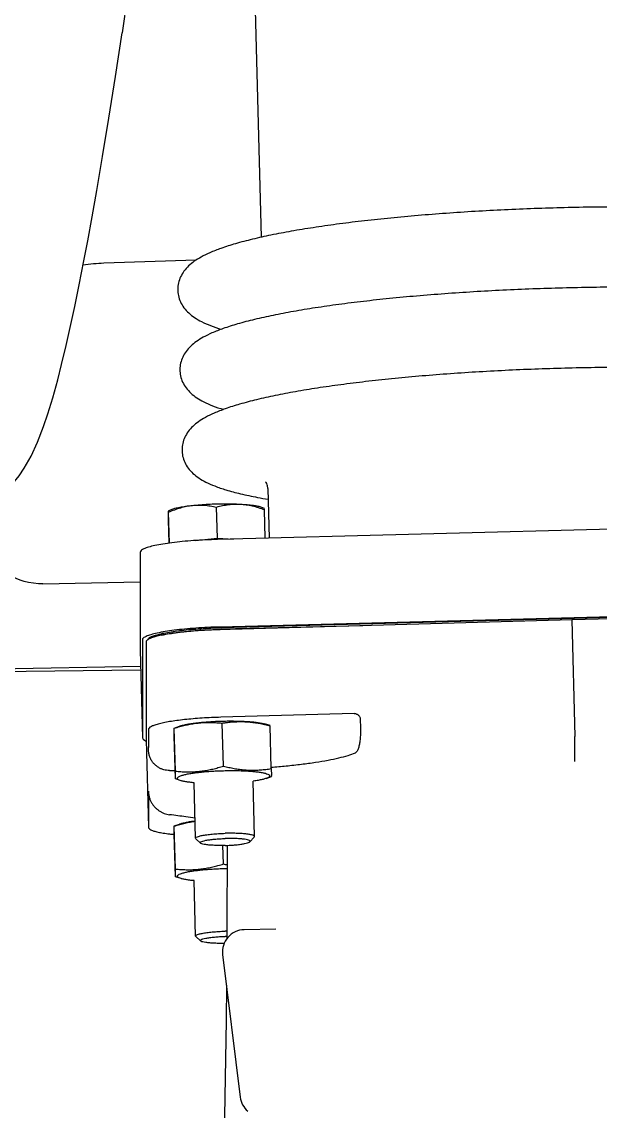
# Model space of a CAD drawing. Header units: millimetres. Extents: x 156850 to 204135, y 56350 to 74150.
# Drawn here: x 158953.5 to 159031.9, y 61300.9 to 61448.8 of the extents above; entities that cross this region are included whole.
import ezdxf

# ---------------------------------------------------------------- set-up
doc = ezdxf.new("R2010")
doc.units = ezdxf.units.MM
doc.header["$LTSCALE"] = 150
doc.layers.add('-----33 Equipment', color=5, linetype='Continuous')

# ---------------------------------------------------------------- blocks, each defined once
blk = doc.blocks.new('X-2F-PLAN$0$A$C73FA2420')
at = {"color": 0, "linetype": 'Continuous'}
for p, q in [((1606.508388833958, 468.6744671445922), (1606.009205491748, 509.1184216943802)), ((1606.980688540847, 468.6869562912034), (1606.220197486342, 509.2097898519132)), ((1618.216868042946, 481.9487159568234), (1618.464644596679, 468.7459202277241)), ((1645.924647098058, 479.911921497318), (1645.919948645402, 479.9131483085221)), ((1662.162306824001, 461.1214944035746), (1661.726534680231, 473.6414373281295)), ((1699.443751619896, 470.2583810164942), (1693.024126406293, 471.1903032829287)), ((1585.170897660311, 467.6099917214015), (1585.16575279797, 467.6099050196935)), ((1597.044924111222, 467.9240474522812), (1585.165779368021, 467.6099240725744)), ((1589.927644615178, 467.6099917214015), (1585.170897660311, 467.6099917214015)), ((1590.045939877629, 467.6099917214015), (1590.055537388427, 467.6097406715853)), ((1598.456280525657, 467.6099917214015), (1595.97657022276, 467.6099917214015)), ((1597.050042403629, 467.9241151011083), (1597.044897541287, 467.9240283994004)), ((1610.335425268975, 467.9241151011083), (1597.050042403629, 467.9241151011083)), ((1597.33405992412, 468.4317968480173), (1597.328644353314, 468.4316895728116)), ((1609.207830460509, 468.7458491965081), (1597.328685717192, 468.4317258168012)), ((1610.619442789583, 468.4317968480173), (1597.33405992412, 468.4317968480173)), ((1609.213204667321, 468.7459202277241), (1609.207789096516, 468.7458129525185)), ((1622.4985875329, 468.7459202277241), (1609.213204667321, 468.7459202277241)), ((1623.7391345707, 464.7911641089013), (1626.900392669719, 464.8747580964118)), ((1623.743119972758, 464.7636476234184), (1627.944963824702, 464.8747580964118)), ((1628.101917482214, 464.8993271671934), (1628.21920378448, 464.7004153251764)), ((1578.210674754111, 463.1901512441109), (1578.440861864132, 463.9488772941986)), ((1578.460206104908, 463.9451502846787), (1584.286958078621, 464.0992286347901)), ((1579.504777259892, 463.9451502846787), (1585.331529233488, 464.0992286347901)), ((1585.349750048365, 464.1134996993933), (1585.613231883151, 463.385899028508)), ((1591.496057619457, 463.1901512441109), (1591.726244729594, 463.9488772941986)), ((1591.745588970254, 463.9451502846787), (1597.572340943967, 464.0992286347901)), ((1592.790160125238, 463.9451502846787), (1598.616912098951, 464.0992286347901)), ((1598.635132913827, 464.1134996993933), (1598.89861474873, 463.385899028508)), ((2069.682117677759, 463.0110563731869), (1665.249725932488, 452.3165432160022)), ((1570.40120793588, 461.2174032162875), (1577.926482201437, 461.4163960425067)), ((1583.686590801226, 461.2174032162875), (1591.2118650669, 461.4163960425067)), ((1569.733963999548, 460.5410551837995), (1570.324100087862, 461.1756777766277)), ((1570.324100087862, 461.1756777766277), (1570.40120793588, 461.2174032162875)), ((1583.01934686501, 460.5410551837995), (1583.609482953325, 461.1756777766277)), ((1583.609482953325, 461.1756777766277), (1583.686590801226, 461.2174032162875)), ((1624.089492995292, 461.2734572606278), (1624.409298983519, 458.265224484494)), ((1567.89503914048, 457.5438706452842), (1548.538761648233, 455.1672186126816)), ((1580.195557111525, 457.4473776723025), (1582.700724275317, 457.513622472994)), ((1582.713943920215, 456.9613954144879), (1582.53693719313, 456.9458921519108)), ((1593.480939977104, 457.4473776723025), (1599.3076919507, 457.6014560224139)), ((1600.614542363794, 439.733461241005), (1600.102497481392, 457.7878827308887)), ((1613.339797689929, 410.2141899000271), (1611.98164222471, 458.1020061105955)), ((1612.536377663957, 438.5423390177893), (1612.039606181439, 457.6997148224036)), ((1614.719999126159, 362.7380278783967), (1612.257390501793, 457.7054737511207)), ((1614.827461090172, 362.5086910331156), (1612.352943408187, 457.9353949357755)), ((1626.706605833489, 362.8228144128225), (1624.232088151388, 458.2495183154824)), ((1624.409298983519, 458.265224484494), (1624.288982158061, 456.0554715442122)), ((1624.409298983519, 458.265224484494), (1628.635743676452, 458.3769854840939)), ((1571.338795274729, 450.333715307177), (1571.260154595715, 454.6212469707243)), ((1583.19600684382, 453.860338001803), (1583.818857743172, 453.2577907461091)), ((1583.818857743172, 453.2577907461091), (1583.898063003551, 453.2201987354783)), ((1583.898063003551, 453.2201987354783), (1591.422915670439, 453.4191804131842)), ((1591.800874869223, 451.6629346662085), (1592.064356704126, 450.9353339953232)), ((1593.12714867387, 450.9496050599846), (1598.953900647582, 451.103683410096)), ((1598.973244888126, 451.0999564005178), (1599.20343199838, 451.8586824506056)), ((1624.399938970339, 451.776559760212), (1628.281952373334, 451.879212871776)), ((1631.143690904835, 451.4146682727733), (1624.413937816629, 451.2367116244277)), ((1628.440578068257, 451.8805134914001), (1628.552516689291, 452.0955839197268)), ((1599.845868612523, 438.8920593468938), (1598.654279089998, 438.8605498286197)), ((1613.339797689929, 410.2141899000271), (1597.477914056159, 409.7947498979047)), ((1614.465208000736, 362.3263736892841), (1613.339797689929, 410.2141899000271))]:
    blk.add_line(p, q, dxfattribs=at)
for points in [[(1627.436627175659, 495.2323018744937), (1627.488216555794, 494.1701913353754), (1627.700773186516, 492.8015607332927), (1628.074796118308, 491.4569241377176), (1628.593851311016, 490.1894646484288), (1629.241030809353, 489.0039672554121), (1630.000378757133, 487.9063787704217), (1630.858678715536, 486.9034338493948), (1631.82097173389, 485.9819831973291), (1632.873726425925, 485.1430662642815), (1633.916444175527, 484.4388935706811)], [(1618.216874638456, 481.9487147736945), (1618.224409822724, 482.5136413453729), (1618.283088055789, 483.2027849308215), (1618.391183328931, 483.8582549829152), (1618.54097042908, 484.468546100019), (1618.723365915823, 485.0256863698014), (1618.928677255288, 485.5252614220954), (1619.147456157487, 485.9663975943113), (1619.371248884709, 486.3513074173243)], [(1633.916730385856, 484.438714562275), (1635.537519987905, 483.5226218804019), (1637.436750917812, 482.6435163429123), (1639.559057537583, 481.8287990136887)], [(1639.559197392548, 481.8287496840931), (1641.296710471273, 481.2450173108955), (1643.458273343393, 480.5880534871831), (1645.919953755918, 479.9131220172276)], [(1645.924647098058, 479.911921497318), (1648.002504443633, 479.3829081461299), (1650.551077629323, 478.7699493917753), (1653.413194917375, 478.1265186942182)], [(1653.413454176974, 478.1264624078176), (1655.857058653492, 477.6036256080843), (1658.797554484219, 476.9976426631911), (1662.057311016484, 476.3587904688902)], [(1662.057488895836, 476.3587565707276), (1664.787602499826, 475.8430426756968), (1668.035281643737, 475.245736170793), (1671.600432150415, 474.6165298636188)], [(1671.60060372937, 474.6165003087954), (1676.237891749828, 473.8286964760046), (1681.426348243607, 472.975684602221), (1687.068048257846, 472.0856240941212), (1693.022120634327, 471.1904965052963)], [(1563.742285396904, 457.0339766003308), (1558.956481127534, 457.0798420053907), (1545.957240017247, 457.2969933791901), (1532.418048030231, 457.5753474627272), (1518.202402066789, 457.8500008942792), (1503.150177197182, 458.019054121396), (1487.646377405152, 457.9434043638175), (1473.487373944372, 457.5500823493931), (1472.341526141507, 457.49067856482)], [(1582.536867838353, 456.9458916835138), (1571.482264580438, 456.9597994587966), (1570.032950094435, 456.9736891610082)]]:
    blk.add_lwpolyline(points, dxfattribs=at)
for centre, radius, start, end in [((1637.741059176624, 472.8065931252786), 24, 1.993445922701616, 8.81042165131509), ((1568.260654330137, 454.5662330694031), 3, 1.050745368956458, 97.00000000262843), ((1548.904362371657, 452.1895792605937), 3, 97.00000000262843, 139.3223391114102)]:
    blk.add_arc(centre, radius, start, end, dxfattribs=at)
for points, start_tangent, end_tangent in [([(1585.16575253685, 467.6099136432167), (1584.9939239542, 467.5268428426934), (1584.824206397054, 467.2787790817092), (1584.664568516309, 466.8699271057849), (1584.517665969441, 466.3070883767214), (1584.385942555615, 465.5996260044049), (1584.271589561016, 464.7593089870061), (1584.203650568845, 464.1074664185289)], (-0.9995416614580483, -0.03027320608840134), (-0.09262479104292778, -0.9957010837013722)), ([(1589.375005722395, 467.5289584575221), (1588.954331185087, 467.4002192261978), (1588.570830518845, 467.2224903923925), (1588.225215228973, 467.004370355804), (1587.913946561283, 466.7492555628996), (1587.639661167981, 466.4629870853969), (1587.40444318403, 466.1512714981218), (1587.207921561669, 465.8159139124909), (1587.052726151422, 465.4623869102215), (1586.94159713469, 465.0995192053961), (1586.875119550969, 464.7365782611887)], (-0.9745964461504356, -0.2239682279951746), (-0.1227652271064447, -0.9924357404956762)), ([(1589.927644615178, 467.604692074121), (1589.842142575304, 467.6003384935902), (1589.742317506461, 467.5915161687299), (1589.631697962875, 467.5774543813313), (1589.508561493363, 467.5568576675723), (1589.375005722395, 467.5289584575221)], (-0.9994868301141444, -0.03203242777190288), (-0.9745964461362698, -0.2239682280543792)), ([(1590.049990447122, 467.6098448964185), (1589.985724300379, 467.6066223090165), (1589.97944108001, 467.6065174430842)], (-0.01878626177938022, -0.9998235226132772), (-0.03521929671061768, 0.9993796081142191)), ([(1592.872517955839, 464.7365782611887), (1592.900791409891, 465.1405916766962), (1592.984892571927, 465.5384201438865), (1593.123773146071, 465.9201627912116), (1593.313934385311, 466.2762351176934), (1593.555350516806, 466.6049559646053), (1593.849764270242, 466.9028001443949), (1594.197730216314, 467.1620837677037), (1594.603432470234, 467.3749273407739), (1595.073998248787, 467.5289584575221)], (0.001482082808174807, 0.9999989017146852), (0.9736072046587201, 0.2282301711766623)), ([(1595.073998248787, 467.5289584575221), (1595.243258540519, 467.5628945244825), (1595.405513599515, 467.5854520184221), (1595.55905546085, 467.5987225185963), (1595.700328327832, 467.604692074121)], (0.9736072046581844, 0.2282301711805761), (0.9997410384607591, 0.02275644999372795)), ([(1595.700328327832, 467.604692074121), (1595.785689215059, 467.6065915348008), (1595.856199124944, 467.6080706145149), (1595.97657022276, 467.6099917214015)], (0.9997410384576642, 0.02275645013527416), (1.000000000000929, 0)), ([(1596.924809749122, 467.9920732534956), (1596.895809551002, 467.9180663721054)], (-0.3786752525817627, -0.9255296068101619), (-0.3539984709294423, -0.9352460011049166)), ([(1597.328643547837, 468.4317168691778), (1597.108810518519, 468.3025687226909), (1596.924809749122, 467.9920732534956)], (-0.9995649899792844, -0.02949289420542663), (-0.3786752523583178, -0.9255296069013974)), ([(1600.102497481392, 457.7878827308887), (1600.054301798111, 459.0766237095231), (1599.983704355429, 460.3408826579107), (1599.891886477126, 461.5595037782914), (1599.780384523561, 462.7120962545741), (1599.651064223028, 463.7793741077185), (1599.506089452654, 464.7434789023246), (1599.347886031377, 465.5882785661961), (1599.179101128713, 466.2996373238857), (1599.002558971173, 466.8656522257952), (1598.821213584743, 467.2768523169798), (1598.638099366799, 467.5263571114046), (1598.456280525657, 467.6099917214015)], (-0.02834979084329911, 0.9995980639032109), (-1.000000000001021, 0)), ([(1610.637195052812, 467.6992380404263), (1610.517244110117, 467.8404804911115), (1610.335425268975, 467.9241151011083)], (-0.5478748544143082, 0.83656030500045), (-1.000000000001017, 0)), ([(1612.352943408187, 457.9353949357755), (1612.292373352917, 459.5773939538049), (1612.197312245262, 461.1789615065209), (1612.070100805257, 462.700661685376), (1611.91387140064, 464.1050251820125), (1611.732470917865, 465.357471905998), (1611.530366038904, 466.4271624626126), (1611.312533256598, 467.2877575200982), (1611.084336336819, 467.9180663721054), (1610.851394245517, 468.3025687226909), (1610.619442789583, 468.4317968480173)], (-0.02592236807018551, 0.9996639589549927), (-1.000000000000234, 0)), ([(1610.62720279803, 467.7008498311043), (1610.807140010991, 467.6002962990315), (1611.009033778217, 467.2971155443811), (1611.208008858492, 466.7986766229151), (1611.400014692801, 466.1151263135835), (1611.581142596318, 465.2603797296179), (1611.747705326998, 464.2518370462931), (1611.896312148077, 463.1100292846095), (1612.023937853286, 461.8582003575866), (1612.127984351246, 460.5218338923878), (1612.206333555398, 459.128134456405), (1612.257390501793, 457.7054737511207)], (0.9934942461878103, -0.1138823199299008), (0.02592236806884975, -0.9996639589550198)), ([(1610.70035832806, 467.5909756966867), (1610.637195052812, 467.6992380404263)], (-0.4706684174124038, 0.8823101726985593), (-0.5478748544313259, 0.8365603049890727)), ([(1611.98164222471, 458.1020061105955), (1611.933446541429, 459.39074708923), (1611.862849098747, 460.6550060376176), (1611.771031220327, 461.8736271579983), (1611.659529266763, 463.026219634281), (1611.530208966229, 464.0934974874253), (1611.385234195972, 465.057602281915), (1611.227030774695, 465.902401945903), (1611.058245872031, 466.6137607035926), (1610.881703714491, 467.1797756055021), (1610.70035832806, 467.5909756966867)], (-0.02834979084488588, 0.9995980639032109), (-0.4706684174442307, 0.8823101726831573)), ([(1624.232088151388, 458.2495183154824), (1624.171518096118, 459.8915173335117), (1624.07645698858, 461.4930848862277), (1623.949245548574, 463.0147850650828), (1623.793016143842, 464.4191485616029), (1623.611615661182, 465.6715952857048), (1623.409510782221, 466.7412858423195), (1623.191677999916, 467.6018808998051), (1622.963481080136, 468.2321897518123), (1622.730538988719, 468.6166921023978), (1622.4985875329, 468.7459202277241)], (-0.02592236807018551, 0.9996639589549927), (-1.000000000000468, 0)), ([(1611.238837995217, 465.865179631277), (1611.363358275965, 465.2546208009007), (1611.529921006644, 464.2460781176924), (1611.678527827724, 463.1042703558924), (1611.806153533049, 461.8524414289277), (1611.910200031009, 460.5160749637289), (1611.988549235044, 459.1223755278043), (1612.027997610625, 458.1036572220037)], (0.2176678803427266, -0.9760228961797668), (0.03153746535285141, -0.9995025704214203)), ([(1586.412333524553, 461.2888337877812), (1586.586444313871, 462.5210531771882), (1586.875119550969, 464.7365782611887)], (0.1440335620516068, 0.989572803285754), (0.1227652271062236, 0.9924357404959077)), ([(1592.872517955839, 464.7365782611887), (1592.872617064626, 463.9750414050068)], (-0.00148208282632279, -0.9999989017147068), (0.001754685195168022, -0.999998460538795)), ([(1626.900392669719, 464.8747580964118), (1627.28171209991, 464.8812943825033), (1627.59328199958, 464.8860665322863), (1627.831806678907, 464.8889712058008), (1627.997387888026, 464.8899552961229)], (0.9998419237157582, 0.0177799769053062), (1.000000000001752, 0)), ([(1628.089325723355, 464.8885172518203), (1627.944963824702, 464.8747580964118)], (-0.0769432845438109, -0.9970354712666664), (-0.9986740542325956, -0.05147944640733887)), ([(1627.944963824702, 464.8747580964118), (1628.280851373216, 464.0468871102203), (1628.548017508117, 463.236134503386), (1628.742959156283, 462.4385881095077), (1628.865063391277, 461.6410689898767)], (0.4029244179984098, -0.9152332562687824), (0.105714545611343, -0.9943965179172982)), ([(1627.997387888026, 464.8899552961229), (1628.088538783835, 464.8889712058008), (1628.089325723355, 464.8885172518203)], (1.000000000003461, 0), (-0.0769432825468443, -0.9970354713771151)), ([(1628.221491551842, 464.7017900933861), (1628.316949361702, 464.4980916591012), (1628.472274418338, 464.0194188341266), (1628.618289901526, 463.369765286101), (1628.750559204491, 462.5688704095082), (1628.865063391277, 461.6410689898767)], (0.5210760822014667, -0.8535102322508408), (0.1057145456351262, -0.9943965179148504)), ([(1577.925000684918, 461.4165280975285), (1577.935132765328, 461.526892282709), (1578.006543718278, 462.1572314596851), (1578.092043028329, 462.6914480747073), (1578.189890175825, 463.1186670180177), (1578.211081742425, 463.1898785838275)], (0.08878301364199209, 0.9960509909080356), (0.2965881870896381, 0.9550054697619996)), ([(1578.211081742425, 463.1898785838275), (1578.2980932754, 463.4301913439995), (1578.414449623553, 463.6196793155978), (1578.536590541014, 463.6832735041971), (1578.662029590574, 463.6196793155978), (1578.788213195046, 463.4301913439995), (1578.912572620204, 463.1186670180177), (1579.032576266676, 462.6914480747073), (1579.145781206316, 462.1572314596851), (1579.249882912962, 461.526892282709), (1579.260736232391, 461.4518013669876)], (0.2965881871000691, 0.9550054697601543), (0.141268826101779, -0.9899712716906255)), ([(1578.460206104908, 463.9451502846787), (1578.451914879726, 463.943139324314)], (-0.9933107380424339, -0.115471978016553), (0.1648609142893224, -0.9863168248377547)), ([(1578.451914879726, 463.943139324314), (1578.567200024845, 463.9356958257267), (1578.682708348962, 463.9356958257267), (1578.835686633829, 463.936692545074), (1579.02422979672, 463.9386350390268), (1579.247964357142, 463.9414763678797), (1579.504777259892, 463.9451502846787)], (0.1648608949919131, -0.986316828053502), (0.9998887396617596, 0.01491671200557867)), ([(1579.504777259892, 463.9451502846787), (1579.443794115796, 463.2082199620781), (1579.413243642892, 462.4820285622263), (1579.415890466655, 461.7642026224057), (1579.454436589382, 461.0460702657001), (1579.530822791159, 460.3275487733772), (1579.644754410838, 459.6114098554244), (1579.794319087872, 458.897468903393), (1579.978668619297, 458.1769601614214), (1580.195557111525, 457.4473776723025)], (-0.1007113306551709, -0.9949156888288281), (0.3014379931126543, -0.9534857819118251)), ([(1584.203650568845, 464.1074664185289), (1584.202714462997, 464.0973860527156)], (-0.09262479119236915, -0.9957010836877213), (-0.0923082559333545, -0.9957304785320952)), ([(1584.286958078621, 464.0992286347901), (1584.543770981138, 464.1029025514727), (1584.767505541793, 464.1057438803837), (1584.956048704451, 464.1076863743947), (1585.109026989317, 464.1086830936838), (1585.224535313551, 464.1086830936838), (1585.339819832006, 464.1012431866257)], (0.9998887396609663, 0.01491671199131013), (0.1789506840059933, -0.9838580449913894)), ([(1585.339819832006, 464.1012431866257), (1585.331529233488, 464.0992286347901)], (0.1789506720689357, -0.9838580471521791), (-0.9933107382190676, -0.1154719763845683)), ([(1585.331529233488, 464.0992286347901), (1585.548417725833, 463.3696461457293)], (0.3014379931556682, -0.9534857818984903), (0.26731021625671, -0.9636105272800414)), ([(1585.548417725833, 463.3696461457293), (1585.732767257257, 462.6491374036996), (1585.882331934292, 461.9351964517264), (1585.988242594292, 461.2784208277008)], (0.2673102162205205, -0.9636105272900329), (0.1360373905856863, -0.9907037036182016)), ([(1585.612793289707, 463.385582793795), (1585.644087974681, 463.2966702664853), (1585.764091621153, 462.8694513231749), (1585.87729656091, 462.3352347082109), (1585.981398267555, 461.7048955311766), (1586.03934977192, 461.2798781659803)], (0.3457095677932591, -0.9383415661342428), (0.1258475584151306, -0.9920495915227727)), ([(1591.21038355038, 461.4165280975285), (1591.22051563079, 461.526892282709), (1591.291926583741, 462.1572314596851), (1591.377425893676, 462.6914480747073), (1591.475273041287, 463.1186670180177), (1591.496464607771, 463.1898785838275)], (0.08878301364199209, 0.9960509909080356), (0.2965881870936542, 0.9550054697618907)), ([(1591.496464607771, 463.1898785838275), (1591.583476140746, 463.4301913439995), (1591.699832489016, 463.6196793155978), (1591.82197340636, 463.6832735041971), (1591.94741245592, 463.6196793155978), (1592.073596060509, 463.4301913439995), (1592.19795548555, 463.1186670180177), (1592.317959132022, 462.6914480747073), (1592.431164071779, 462.1572314596851), (1592.535265778424, 461.526892282709), (1592.546119097737, 461.4518013669876)], (0.2965881871000691, 0.9550054697601543), (0.1412688261058153, -0.9899712716898992)), ([(1591.745588970254, 463.9451502846787), (1591.737297745072, 463.943139324314)], (-0.9933107380424339, -0.115471978016553), (0.1648609142893224, -0.9863168248377547)), ([(1591.737297745072, 463.943139324314), (1591.852582890308, 463.9356958257267), (1591.968091214425, 463.9356958257267), (1592.121069499291, 463.936692545074), (1592.309612662066, 463.9386350390268), (1592.533347222721, 463.9414763678797), (1592.790160125238, 463.9451502846787)], (0.1648608949914538, -0.9863168280536104), (0.9998887396624506, 0.01491671200582047)), ([(1592.790160125238, 463.9451502846787), (1592.729176981258, 463.2082199620781), (1592.698626508238, 462.4820285622263), (1592.701273332117, 461.7642026224057), (1592.739819454728, 461.0460702657001), (1592.816205656622, 460.3275487733772), (1592.9301372763, 459.6114098554244), (1593.079701953218, 458.897468903393), (1593.264051484643, 458.1769601614214), (1593.480939977104, 457.4473776723025)], (-0.100711330655556, -0.9949156888288312), (0.3014379931132645, -0.9534857819118339)), ([(1597.572340943967, 464.0992286347901), (1597.8291538466, 464.1029025514727), (1598.052888407139, 464.1057438803837), (1598.24143157003, 464.1076863743947), (1598.39440985478, 464.1086830936838), (1598.509918179014, 464.1086830936838), (1598.625202697353, 464.1012431866257)], (0.9998887396619482, 0.01491671199118922), (0.1789506840029083, -0.9838580449917632)), ([(1598.625202697353, 464.1012431866257), (1598.616912098951, 464.0992286347901)], (0.1789506720431379, -0.983858047165277), (-0.9933107381975986, -0.1154719763765707)), ([(1598.616912098951, 464.0992286347901), (1598.833800591296, 463.3696461457293)], (0.3014379931556682, -0.9534857818984903), (0.26731021625671, -0.9636105272800414)), ([(1598.833800591296, 463.3696461457293), (1599.01815012272, 462.6491374036996), (1599.167714799638, 461.9351964517264), (1599.281646419317, 461.2190575337154), (1599.35803262121, 460.5005360413925), (1599.396578743821, 459.7824036846869), (1599.3992255677, 459.0645777449245), (1599.36867509468, 458.3383863450144), (1599.334865151322, 457.8897895060945)], (0.2673102162342781, -0.9636105272861349), (-0.08677325672185328, -0.9962280872962408)), ([(1598.898176155053, 463.385582793795), (1598.929470840143, 463.2966702664853), (1599.049474486616, 462.8694513231749), (1599.162679426256, 462.3352347082109), (1599.266781133018, 461.7048955311766), (1599.35966039612, 460.9912656801171), (1599.439426461817, 460.2088726006914), (1599.504455523216, 459.3736435599276), (1599.553423775709, 458.5025814123801), (1599.585334367119, 457.613418471592)], (0.3457095677962351, -0.9383415661330216), (0.02592236806668141, -0.9996639589550413)), ([(1647.477350760018, 411.150560908718), (1647.348662727745, 415.2143462722888), (1647.174166770419, 419.2519031559932), (1646.954916835879, 423.2374039181741), (1646.692199076526, 427.1453965193941), (1646.387498738826, 430.951138516597), (1646.042444766499, 434.6309426167281), (1645.658754773089, 438.1622679419233), (1645.238168004202, 441.5237818309106), (1644.782152731321, 444.6967350189807), (1644.291673049564, 447.6647412870079), (1643.76664459554, 450.4145052811946), (1643.204879231169, 452.9368706888054), (1642.596958459821, 455.2384555928293), (1641.970284606679, 457.1970129184774), (1641.374973405269, 458.7083452157094), (1640.798722244566, 459.8816747068777), (1640.212597771315, 460.8197153431247), (1639.581553342869, 461.5884925720748), (1638.876393165323, 462.2114360801061), (1638.10893288895, 462.6683452522848), (1637.277722330415, 462.9551069603767), (1636.423832262517, 463.0558463790221), (1635.55954981572, 462.9681068646023), (1634.707921390189, 462.6841951049864), (1633.920505513786, 462.2160271853209), (1633.205517265131, 461.5695298843784), (1632.584298930131, 460.775619999913), (1632.027388671646, 459.8159442836186), (1631.499845145852, 458.6258635490085), (1630.974925525021, 457.1009990752209), (1630.443992516492, 455.1292702070787), (1629.951470594155, 452.8154365741066), (1629.694417402963, 451.3784456602298)], (-0.02592236807285165, 0.9996639589549736), (-0.1658965130383555, -0.986143167578478)), ([(1658.366566774668, 411.4385073400917), (1658.237878742511, 415.5022927037207), (1658.063382784952, 419.5398495874251), (1657.844132850529, 423.525350349606), (1657.581415091292, 427.433342950826), (1657.276714753592, 431.2390849480289), (1656.931660781032, 434.9188890481018), (1656.547970787738, 438.4502143732971), (1656.127384018851, 441.8117282622843), (1655.671368745971, 444.9846814504126), (1655.18088906433, 447.9526877183816), (1654.655860610306, 450.7024517126265), (1654.094095245819, 453.2248171201791), (1653.48617447447, 455.5264020240866), (1652.859500621329, 457.4849593499093), (1652.264189419919, 458.9962916470831), (1651.687938259216, 460.1696211383096), (1651.101813785965, 461.1076617744984), (1650.470769357518, 461.8764390035067), (1649.765609179973, 462.4993825114798), (1648.998148903716, 462.9562916837167), (1648.166938345064, 463.2430533918086), (1647.313048277167, 463.3437928103958), (1646.44876583037, 463.256053295976), (1645.597137404839, 462.9721415364183), (1644.809721528436, 462.5039736166946), (1644.094733279897, 461.8574763158103), (1643.473514944897, 461.0635664312867), (1642.916604686412, 460.1038907149923), (1642.389061160618, 458.9138099803822), (1641.876937246998, 457.4307656091987)], (-0.02592236807283975, 0.9996639589549547), (-0.293359705792936, -0.9560021354667588)), ([(1669.255782789318, 411.7264537715237), (1669.127094757045, 415.7902391350945), (1668.952598799719, 419.8277960186824), (1668.733348865295, 423.8132967809797), (1668.470631105942, 427.7212893821998), (1668.165930768126, 431.5270313794026), (1667.820876795799, 435.2068354794756), (1667.437186802505, 438.738160804729), (1667.016600033618, 442.0996746937162), (1666.56058476062, 445.2726278817863), (1666.070105078863, 448.2406341498136), (1665.54507662484, 450.9903981440002), (1664.983311260468, 453.512763551611), (1664.37539048912, 455.8143484555185), (1663.748716636095, 457.772905781283), (1663.153405434568, 459.2842380783986), (1662.577154273866, 460.4575675696833), (1661.991029800614, 461.3956082058721), (1661.359985372284, 462.1643854348804), (1660.654825194622, 462.7873289429117), (1659.887364918366, 463.244238114974), (1659.056154359714, 463.5309998231824), (1658.202264291816, 463.6317392418277), (1657.337981845019, 463.5439997274079), (1656.486353419605, 463.2600879677921), (1655.698937543202, 462.7919200481265), (1654.983949294547, 462.1454227471258), (1654.362730959547, 461.3515128626022), (1653.805820701062, 460.3918371464242), (1653.278277175268, 459.2017564116977), (1652.766153261648, 457.7187120406306)], (-0.02592236807285165, 0.9996639589549736), (-0.2933597057943819, -0.9560021354664219)), ([(1579.260736232391, 461.4518013669876), (1579.34276217618, 460.8132624315913), (1579.422528241994, 460.0308693522238), (1579.48755730316, 459.1956403114018), (1579.53652555577, 458.3245781639125), (1579.568436147296, 457.4354152231244)], (0.1412688260980556, -0.9899712716907451), (0.02592236808035956, -0.9996639589547579)), ([(1592.546119097737, 461.4518013669876), (1592.628145041643, 460.8132624315913), (1592.70791110734, 460.0308693522238), (1592.772940168623, 459.1956403114018), (1592.821908421116, 458.3245781639125), (1592.853819012642, 457.4354152231244)], (0.1412688260979794, -0.9899712716907166), (0.02592236808035956, -0.9996639589547579)), ([(1628.865063391277, 461.6410689898767), (1628.912737313192, 460.8415816897759), (1628.887987976428, 460.038225948927), (1628.794219128205, 459.2179290425265), (1628.635743676452, 458.3769854840939)], (0.1057145456294811, -0.9943965179154582), (-0.2165773816343082, -0.9762654545585215)), ([(1628.865063391277, 461.6410689898767), (1628.958323310246, 460.614551803912), (1629.027505305945, 459.5205090568052), (1629.07050731848, 458.392182683805), (1629.086022753385, 457.2638563106884), (1629.073580181925, 456.1698135635816), (1629.033557665534, 455.1432963776169)], (0.1057145456254032, -0.9943965179158851), (-0.05436756000731744, -0.9985209904747708)), ([(1569.415474534151, 457.3341498345835), (1569.410838176031, 457.9531911835074), (1569.427085835952, 458.6662962039118), (1569.466457620147, 459.3059973809286), (1569.526979262941, 459.8402174263028), (1569.605615956592, 460.2421683163848), (1569.698424528702, 460.4916945552104), (1569.735612748307, 460.5392078089062)], (-0.02044920636296914, 0.9997908931168187), (0.6904725468593241, 0.7233585985038173)), ([(1569.735612748307, 460.5392078089062), (1569.800751170027, 460.5762838550145), (1569.907464795397, 460.4916945552104), (1570.013214338222, 460.2421683163848), (1570.112697074772, 459.8402174263028), (1570.200924525154, 459.3059973809286), (1570.273472596658, 458.6662962039118), (1570.326703426079, 457.9531911835074), (1570.357947797398, 457.2024403832038)], (0.6904725468381069, 0.7233585985242967), (0.02592236807012886, -0.9996639589549963)), ([(1570.401210232638, 461.2173588966252), (1570.40325525275, 461.2174302758067), (1570.529730660724, 461.1171762907761), (1570.655063452199, 460.8214414893882), (1570.772968917619, 460.3450552492868), (1570.877534784842, 459.7119055658113), (1570.963517684489, 458.9537412078935), (1571.026606074884, 458.1085797022097), (1571.0636364409, 457.2188009758829)], (0.9986598258112389, 0.05175473393002044), (0.02592236806989169, -0.9996639589550863)), ([(1582.703912231256, 457.2024403832038), (1582.696221041493, 457.9531911835074), (1582.712468701415, 458.6662962039118), (1582.751840485726, 459.3059973809286), (1582.812362128519, 459.8402174263028), (1582.890998821938, 460.2421683163848), (1582.983807394048, 460.4916945552104), (1583.02099561377, 460.5392078089062)], (-0.02592236806588406, 0.9996639589551145), (0.6904725468634921, 0.7233585984999663)), ([(1583.02099561377, 460.5392078089062), (1583.086134035373, 460.5762838550145), (1583.192847660859, 460.4916945552104), (1583.298597203684, 460.2421683163848), (1583.398079940118, 459.8402174263028), (1583.486307390616, 459.3059973809286), (1583.558855462121, 458.6662962039118), (1583.612086291541, 457.9531911835074), (1583.643330662744, 457.2024403832038)], (0.6904725468509664, 0.7233585985110162), (0.02592236807029585, -0.9996639589550816)), ([(1583.686593098217, 461.2173588966252), (1583.688638118329, 461.2174302758067), (1583.815113526187, 461.1171762907761), (1583.940446317662, 460.8214414893882), (1584.058351783198, 460.3450552492868), (1584.162917650305, 459.7119055658113), (1584.248900549836, 458.9537412078935), (1584.311988940346, 458.1085797022097), (1584.349019306246, 457.2188009758829)], (0.9986598258112389, 0.05175473393002044), (0.02592236807003259, -0.9996639589549668)), ([(1570.362841780996, 456.9705927257892), (1570.357947797398, 457.2024403832038)], (-0.01627487140522446, 0.9998675555097044), (-0.02592236828034892, 0.9996639589498367)), ([(1571.069107249146, 456.963834920316), (1571.0636364409, 457.2188009758829)], (-0.01697266301687788, 0.9998559539804124), (-0.02592236812762264, 0.9996639589538671)), ([(1579.568436147296, 457.4354152231244), (1579.578402022598, 456.9496497430955)], (0.0259223681002972, -0.9996639589544182), (0.01506945436449769, -0.9998864493256676)), ([(1580.195557111525, 457.4473776723025), (1580.071676656604, 456.9496785110096)], (-0.2526347930526675, -0.9675617093184147), (-0.2299095057391868, -0.9732120114190934)), ([(1582.703912231256, 457.2024403832038), (1582.735156602575, 456.4516895827837), (1582.788387431996, 455.7385845623794), (1582.860935503617, 455.0988833854208), (1582.949162953999, 454.5646633399883), (1583.048645690433, 454.1627124499064), (1583.154395233258, 453.9131862111972), (1583.197042141925, 453.8616802255856)], (0.02592236808517994, -0.999663958954577), (0.7175993511573129, -0.6964561516866826)), ([(1583.197042141925, 453.8616802255856), (1583.261108858627, 453.8285969113931), (1583.363435499952, 453.9131862111972), (1583.456244072062, 454.1627124499064), (1583.534880765714, 454.5646633399883), (1583.595402408508, 455.0988833854208), (1583.634774192702, 455.7385845623794), (1583.651021852624, 456.4516895827837), (1583.643330662744, 457.2024403832038)], (0.7175993511756129, -0.6964561516676342), (-0.0259223680799944, 0.9996639589547984)), ([(1583.898060706793, 453.2202430551988), (1584.017291705939, 453.3204256608733), (1584.127287050709, 453.6161604623776), (1584.220486094826, 454.092546702479), (1584.29221544927, 454.7256963860127), (1584.338878304698, 455.4838607438724), (1584.358134790557, 456.3290222494979), (1584.349019306246, 457.2188009758829)], (0.9986598257372408, 0.05175473364025418), (-0.02592236808467121, 0.9996639589546535)), ([(1592.853819012642, 457.4354152231244), (1592.868022335344, 456.5462522822781), (1592.864229250816, 455.6751901347889), (1592.842516975012, 454.8399610940251), (1592.803327507339, 454.0575680147158), (1592.757590712863, 453.4543023487786)], (0.02592236807931685, -0.9996639589547641), (-0.08878301362966151, -0.9960509909091068)), ([(1593.480939977104, 457.4473776723025), (1593.302079748595, 456.710447349702), (1593.155244717142, 455.9842559499084), (1593.042807304882, 455.2664300100878), (1592.966067891219, 454.548297653324), (1592.926945768879, 453.8297761610011), (1592.925591852167, 453.1136372429901), (1592.960072292946, 452.3996962910169), (1593.028137265821, 451.6791875491035), (1593.12714867387, 450.9496050599846)], (-0.2526347930062492, -0.9675617093305898), (0.1526838630473086, -0.9882750821330014)), ([(1599.349472058122, 457.3180812327191), (1599.406703358633, 456.871873533295), (1599.474768331624, 456.1513647913234), (1599.50924877252, 455.4374238394084), (1599.507894855691, 454.721284921281), (1599.468772733351, 454.0027634290745), (1599.392033319687, 453.2846310723107), (1599.279595907428, 452.5668051324901), (1599.139676481369, 451.8717048263061)], (0.1388692923945043, -0.9903107187291131), (-0.216319152468133, -0.9763227049882068)), ([(1599.585334367119, 457.613418471592), (1599.599537689937, 456.7242555308039), (1599.595744605293, 455.8531933833146), (1599.574032329489, 455.0179643424926), (1599.534842861933, 454.2355712631834), (1599.478973987047, 453.5219414121239), (1599.407563034096, 452.8916022349731), (1599.322063724161, 452.3573856200092), (1599.224216576549, 451.9301666766987), (1599.203025010065, 451.8589551108889)], (0.02592236807635687, -0.999663958954817), (-0.2965881870936533, -0.9550054697618878)), ([(1599.309170469176, 457.6161124411738), (1599.3076919507, 457.6014560224139)], (-0.1000265404701429, -0.9949847693375787), (-0.1007113306804086, -0.9949156888302978)), ([(1599.3076919507, 457.6014560224139), (1599.349472058122, 457.3180812327191)], (0.1526838630195221, -0.9882750821374715), (0.1388692923481689, -0.9903107187356787)), ([(1599.334865151322, 457.8897895060945), (1599.309170469176, 457.6161124411738)], (-0.0867732568493394, -0.9962280872851477), (-0.1000265375072098, -0.9949847696293054)), ([(1612.027997610625, 458.1036572220037), (1612.039606181439, 457.6997148224036)], (0.03153746528561314, -0.9995025704234555), (0.02592236805393745, -0.9996639589554768)), ([(1628.635743676452, 458.3769854840939), (1628.837493294966, 457.5491144977859), (1628.973557021818, 456.7383618911263), (1629.039819483063, 455.9408154971898), (1629.033557665534, 455.1432963776169)], (0.2679038191079038, -0.9634456620420442), (-0.05436756001220989, -0.998520990474619)), ([(1629.033557665534, 455.1432963776169), (1628.952865534928, 454.3438090775162), (1628.799437011359, 453.5404533364926), (1628.574565755087, 452.7201564302086), (1628.281952373334, 451.879212871776)], (-0.05436756001349517, -0.9985209904745818), (-0.3562055329050631, -0.9344076296392096)), ([(1629.033557665534, 455.1432963776169), (1628.967487500049, 454.2189774544095), (1628.876607496524, 453.4158105544047), (1628.764115062309, 452.7649465334835), (1628.633385371533, 452.2856299966807), (1628.555507285055, 452.0940346351126)], (-0.05436756002291921, -0.998520990473946), (-0.4723750110287271, -0.8813976678860567)), ([(1591.801313462784, 451.6632509009214), (1591.770018777694, 451.7521634281729), (1591.650015131221, 452.1793823714834), (1591.536810191581, 452.7135989866219), (1591.432708484819, 453.3439381635981), (1591.421855165507, 453.4190290793194)], (-0.3457095677877479, 0.9383415661368563), (-0.1412688261237963, 0.9899712716876516)), ([(1592.757590712863, 453.4543023487786), (1592.74745863257, 453.3439381635981), (1592.676047679619, 452.7135989866219), (1592.590548369568, 452.1793823714834), (1592.492701221956, 451.7521634281729), (1592.384498122614, 451.4406391023076), (1592.268141774228, 451.2511511307093), (1592.146000856999, 451.1875569419935), (1592.020561807323, 451.2511511307093), (1591.894378202851, 451.4406391023076), (1591.801313462784, 451.6632509009214)], (-0.08878301361974418, -0.9960509909098265), (-0.3457095677830775, 0.938341566137746)), ([(1599.132760875975, 451.8406137325801), (1598.953900647582, 451.103683410096)], (-0.21792700289819, -0.9759650718175598), (-0.2526347930108092, -0.9675617093293931)), ([(1598.953900647582, 451.103683410096), (1598.962191872764, 451.1056943705189)], (0.9933107380441032, 0.1154719780307393), (-0.1648609142640609, 0.9863168248306831)), ([(1599.139676481369, 451.8717048263061), (1599.132760875975, 451.8406137325801)], (-0.2163191536930624, -0.9763227047177313), (-0.2179270030553947, -0.9759650717809984)), ([(1628.281952373334, 451.879212871776), (1628.395937512862, 451.8848251510062)], (0.9986740542372589, 0.05147944633085566), (-0.1271359616659113, 0.9918852994432633)), ([(1631.143690904835, 451.4146682727733), (1631.657564124092, 451.5113548227237), (1631.955756914336, 451.6618999495986), (1632.065682758694, 451.7519519795896)], (0.9996505600991694, 0.02643402528946318), (0.8208144016589498, 0.5711949912496073)), ([(1593.12714867387, 450.9496050599846), (1592.870335771237, 450.9459311431856), (1592.646601210698, 450.9430898142746), (1592.458058047923, 450.94114732038), (1592.30507976294, 450.9401506009744), (1592.189571438823, 450.9401506009744), (1592.074286920484, 450.9475905080908)], (-0.9998887396634327, -0.01491671199175646), (-0.1789506840030061, 0.9838580449908368)), ([(1593.330011967919, 450.9548499992816), (1593.504194396199, 448.9380299117183), (1593.730887718149, 446.8440797919757), (1593.988848335342, 444.9458822485758), (1594.276302079321, 443.2561469441862), (1594.591280854773, 441.7861568803783), (1594.931636710884, 440.5457036278094), (1595.294869898818, 439.5434730750276)], (0.07689061318914533, -0.9970395346240588), (0.3906757862395588, -0.9205283428804408)), ([(1598.654279089998, 438.8605498286197), (1598.252171124564, 438.8556965871248), (1597.839369105292, 438.8627806429286), (1597.438573954045, 438.8821104725939), (1597.069453676697, 438.9123218593886), (1596.73902218556, 438.951626133814), (1596.439446141943, 439.0000629834831), (1596.165872093407, 439.0586377020809), (1595.916387546458, 439.1292707914254), (1595.692252662848, 439.2150067790062), (1595.506160718156, 439.3157792073907), (1595.372070623329, 439.427252867783), (1595.294869898818, 439.5434730750276)], (-0.999650560099595, -0.02643402529683211), (-0.3906757862470245, 0.9205283428770035)), ([(1600.614542363794, 439.733461241005), (1600.599564194679, 439.5487065939815), (1600.545819170424, 439.3743719591293), (1600.456036134739, 439.2169036869891), (1600.333351953654, 439.0829810464056), (1600.185553869931, 438.981493418687), (1600.02376113052, 438.9178779820213), (1599.845868612523, 438.8920593468938)], (0.02834979087853189, -0.9995980639021005), (-0.9996505600969212, -0.02643402531567392)), ([(1631.835690786713, 370.4025339697255), (1632.112874640967, 369.2087169201113), (1632.720795412315, 366.9071320162038), (1633.347469265456, 364.9485746904975), (1633.942780466867, 363.4372423933237), (1634.519031627569, 362.2639129019808), (1635.105156100821, 361.325872265792), (1635.736200529267, 360.5570950369001), (1636.441360706813, 359.9341515288106), (1637.208820983185, 359.4772423566901), (1638.040031541721, 359.1904806484818), (1638.893921609619, 359.0897412298946), (1639.758204056416, 359.1774807443144), (1640.609832481947, 359.4613925039303), (1641.397248358349, 359.9295604235958), (1642.112236607005, 360.5760577245965), (1642.733454942005, 361.3699676091201), (1643.29036520049, 362.3296433252981), (1643.817908726283, 363.5197240600246), (1644.342828347115, 365.0445885336958), (1644.873761355644, 367.0163174018962), (1645.366283277981, 369.3301510348101), (1645.799442376709, 371.8609290475142), (1646.183182086097, 374.616790813976), (1646.520565384766, 377.5894573114929), (1646.812559978454, 380.7660768104251), (1647.059158496442, 384.1305284100818), (1647.25992817618, 387.6642265705159), (1647.414275583345, 391.3459347548196), (1647.521678874618, 395.1531730088172), (1647.581756972941, 399.0622972805286), (1647.594322620658, 403.048591679486), (1647.559421824291, 407.0866179370787), (1647.477350760018, 411.150560908718)], (0.2178056119694272, -0.975992169740464), (-0.02592236807256541, 0.9996639589549623)), ([(1644.321688860655, 365.0006906536873), (1644.831996481516, 363.7251888246974), (1645.408247642219, 362.5518593334127), (1645.994372115587, 361.6138186972239), (1646.625416543917, 360.8450414682738), (1647.330576721579, 360.2220979601843), (1648.098036997719, 359.765188788122), (1648.929247556487, 359.4784270799137), (1649.783137624268, 359.3776876613265), (1650.647420071182, 359.4654271756881), (1651.499048496713, 359.749338935304), (1652.286464373115, 360.2175068550278), (1653.001452621655, 360.8640041560284), (1653.622670956538, 361.6579140404938), (1654.179581215139, 362.61758975673), (1654.707124740817, 363.8076704913983), (1655.232044361765, 365.3325349651277), (1655.762977370294, 367.3042638333282), (1656.255499292514, 369.6180974661838), (1656.688658391358, 372.1488754788879), (1657.07239810063, 374.9047372454079), (1657.409781399416, 377.8774037429248), (1657.701775993221, 381.0540232417989), (1657.948374511208, 384.4184748415137), (1658.149144190829, 387.9521730018896), (1658.303491597995, 391.6338811860769), (1658.410894889268, 395.4411194400745), (1658.47097298759, 399.3502437119023), (1658.483538635424, 403.3365381109179), (1658.448637838825, 407.3745643685106), (1658.366566774668, 411.4385073400917)], (0.3434564374714497, -0.9391686086957761), (-0.02592236807311934, 0.9996639589549592)), ([(1594.090598889627, 409.7884889164125), (1594.208310361719, 409.7886828028131), (1594.412711400888, 409.7889172437135), (1594.697542374022, 409.7893632873311), (1595.054135553422, 409.7899828677182), (1595.471674801665, 409.7907520901063), (1595.93751707382, 409.7916458440013), (1596.437566368375, 409.7926362212165), (1596.956689638086, 409.793692751613), (1597.477914056159, 409.7947498979047)], (0.9999999999862278, -4.905292562303215e-06), (0.9996506857767485, 0.02642927215695034))]:
    blk.add_spline(points, degree=3, dxfattribs=dict(at, start_tangent=start_tangent, end_tangent=end_tangent))
blk.add_open_spline([(1664.925634318846, 362.6325453019235), (1664.974712187657, 362.7228260939592), (1665.223857414559, 363.1985817785608), (1665.65311252221, 364.1849761484191), (1666.182432719739, 365.7516419794993), (1666.695701219258, 367.692909550271), (1667.17307301145, 369.9692357782042), (1667.602233413025, 372.5055783597636), (1667.98222262878, 375.260435062286), (1668.316525046132, 378.2300061321002), (1668.605991138727, 381.4021087493747), (1668.850526447059, 384.7610135763534), (1669.049619121244, 388.2881449607085), (1669.202649599523, 391.9627797857975), (1669.30905571382, 395.7624936908833), (1669.368429233786, 399.6636933162808), (1669.380565483705, 403.6417961709667), (1669.345497637987, 407.671484100807), (1669.290905624512, 410.3719852158683), (1669.255782789318, 411.7264537715237)], degree=3, knots=[13.81089088850807, 13.81089088850807, 13.81089088850807, 13.81089088850807, 14.11895910484969, 15.42072495427071, 17.03340975656655, 19.07537072318908, 21.44104270482263, 24.00862213970621, 26.79107254187861, 29.78282346661672, 32.97283479630495, 36.34631154823393, 39.8857085522999, 43.57065065176643, 47.37940354342062, 51.28898944863868, 55.27530365228773, 59.31348073154903, 63.37825232857517, 63.37825232857517, 63.37825232857517, 63.37825232857517], dxfattribs=at)
blk = doc.blocks.new('X-2F-PLAN$0$zw$C47F')
at = {"layer": '-----33 Equipment'}
blk.add_blockref('X-2F-PLAN$0$A$C73FA2420', (2898.048655769322, 848.0194521513768), dxfattribs=at)

msp = doc.modelspace()

# ---------------------------------------------------------------- block references
at = {"layer": '-----33 Equipment', "rotation": 90.00000000000001}
msp.add_blockref('X-2F-PLAN$0$zw$C47F', (160286.2969182887, 56856.21575695537), dxfattribs=at)

doc.saveas('drawing.dxf')
